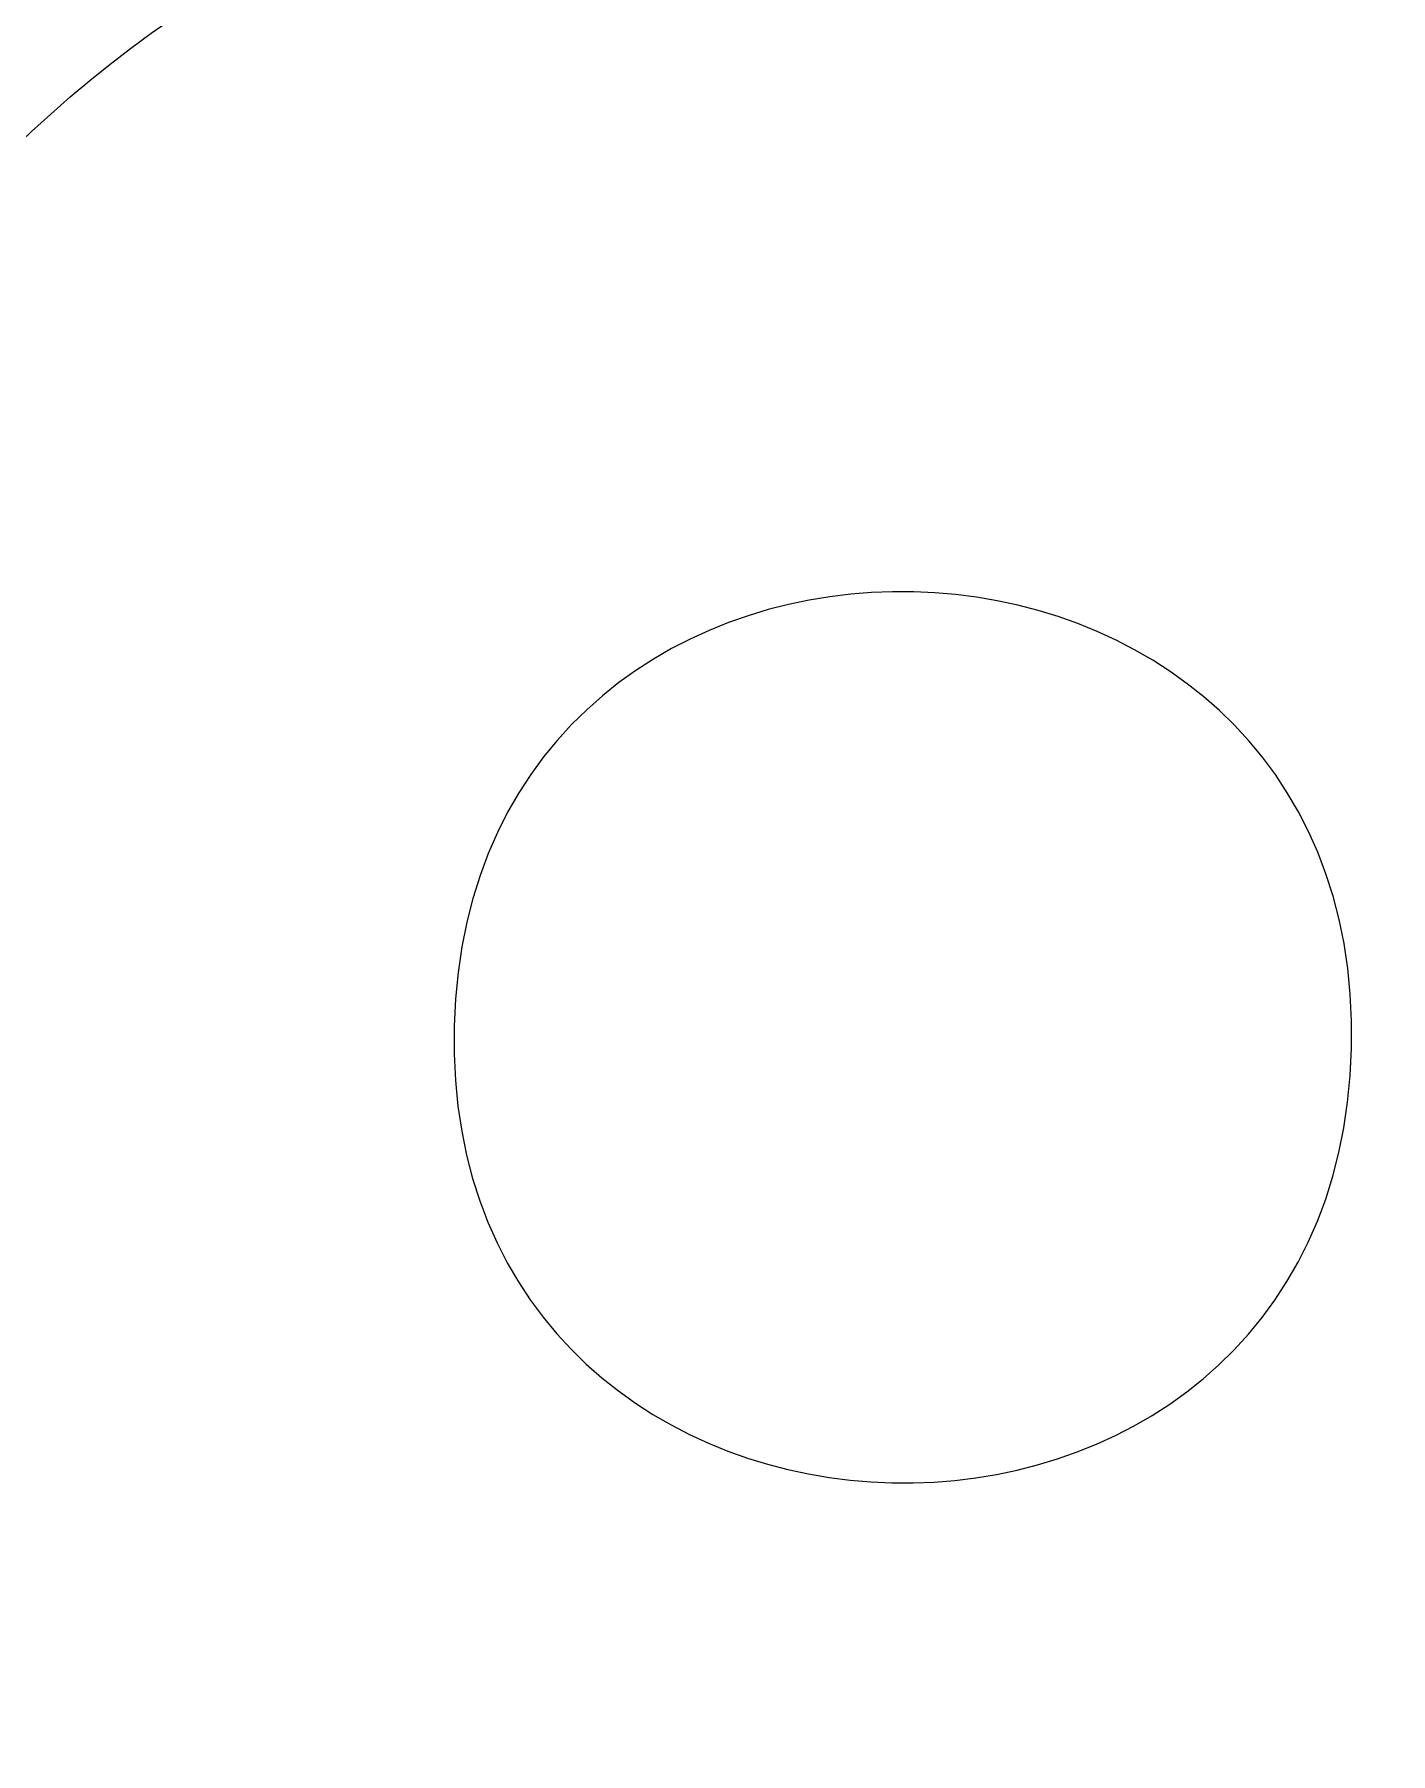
# Model space of a CAD drawing. Header units: inches. Extents: x 13.5 to 26, y -5.9 to 0.
# Drawn here: x 24.521 to 24.623, y -0.2678 to -0.1386 of the extents above; entities that cross this region are included whole.
import ezdxf

# ---------------------------------------------------------------- set-up
doc = ezdxf.new("R2010")
doc.units = ezdxf.units.IN
doc.header["$MEASUREMENT"] = 0
doc.layers.add('_U+0421_U+043B_U+043E_U+0439 1', color=7, linetype='Continuous')

msp = doc.modelspace()

# ---------------------------------------------------------------- linework, layer by layer
at = {"layer": '_U+0421_U+043B_U+043E_U+0439 1', "color": 1, "lineweight": 9, "true_color": 0xff0000}
msp.add_open_spline([(25.69852, -4.68248), (25.54463, -4.43808), (25.49032, -4.27513), (25.64874, -4.00811), (25.80714, -3.74108), (25.69852, -3.45141), (25.52653, -3.41973), (25.35455, -3.38805), (25.42696, -3.5374), (25.33643, -3.66413), (25.15088, -3.92211), (25.01653, -3.71393), (25.01653, -3.71393), (25.01653, -3.71393), (24.9993, -3.68273), (24.97071, -3.63847), (24.97071, -3.63847), (24.97071, -1.21762), (24.97071, -1.21762), (24.97257, -1.18913), (24.98643, -1.12279), (25.06938, -1.06098), (25.17352, -0.9834), (25.05678, -0.91962), (24.95277, -0.49173), (25.01423, -0.42554), (25.09461, -0.35224), (24.88184, -0.11112), (24.78018, -0.00945), (24.75655, -0.14658), (24.74473, -0.19622), (24.74461, -0.19668), (24.74446, -0.19734), (24.74432, -0.19794), (24.74432, -0.19794), (24.67411, -0.18055), (24.67411, -0.18055), (24.63755, -0.08465), (24.49488, -0.10911), (24.49238, -0.2117), (24.49042, -0.29201), (24.58305, -0.33641), (24.64459, -0.2877), (24.64459, -0.2877), (24.71784, -0.30583), (24.71784, -0.30583), (24.7072, -0.34895), (24.69417, -0.40177), (24.67996, -0.45933), (24.67996, -0.45933), (24.6091, -0.44179), (24.6091, -0.44179), (24.57253, -0.34588), (24.42986, -0.37034), (24.42736, -0.47294), (24.42541, -0.55323), (24.51805, -0.59765), (24.57957, -0.54894), (24.57957, -0.54894), (24.65332, -0.56719), (24.65332, -0.56719), (24.64073, -0.61813), (24.62785, -0.67023), (24.61538, -0.72068), (24.61538, -0.72068), (24.5441, -0.70302), (24.5441, -0.70302), (24.50752, -0.60712), (24.36485, -0.63158), (24.36235, -0.73418), (24.36041, -0.81427), (24.45291, -0.85898), (24.51457, -0.81018), (24.51457, -0.81018), (24.58871, -0.82854), (24.58871, -0.82854), (24.57405, -0.88787), (24.56091, -0.94099), (24.55077, -0.98201), (24.55077, -0.98201), (24.47909, -0.96426), (24.47909, -0.96426), (24.4425, -0.86836), (24.29984, -0.89281), (24.29734, -0.99541), (24.29539, -1.07551), (24.38788, -1.1202), (24.44956, -1.07141), (24.44956, -1.07141), (24.52195, -1.08933), (24.52195, -1.08933), (24.51485, -1.11631), (24.51175, -1.16047), (24.56038, -1.17612), (24.606, -1.19081), (24.60993, -1.21966), (24.61018, -1.22679), (24.61018, -1.22679), (24.61018, -3.34799), (24.61018, -3.34799), (24.59559, -3.35241), (24.58136, -3.36009), (24.56773, -3.37161), (24.36573, -3.54193), (24.21852, -3.35183), (24.21852, -3.15722), (24.21852, -2.96259), (24.13252, -2.82229), (23.956, -2.93091), (23.77949, -3.03954), (23.74328, -3.34279), (23.82928, -3.63697), (23.91527, -3.93116), (24.01485, -4.07147), (24.00127, -4.33851), (23.98768, -4.60554), (23.6075, -4.85447), (23.68445, -5.38854), (23.76139, -5.92261), (24.38598, -5.94523), (24.76616, -5.93619), (25.14635, -5.92713), (25.54916, -5.94523), (25.78903, -5.63747), (26.02892, -5.3297), (25.85241, -4.92688), (25.69852, -4.68248)], degree=3, knots=[0, 0, 0, 0, 1, 1, 1, 2, 2, 2, 3, 3, 3, 4, 4, 4, 5, 5, 5, 6, 6, 6, 7, 7, 7, 8, 8, 8, 9, 9, 9, 10, 10, 10, 11, 11, 11, 12, 12, 12, 13, 13, 13, 14, 14, 14, 15, 15, 15, 16, 16, 16, 17, 17, 17, 18, 18, 18, 19, 19, 19, 20, 20, 20, 21, 21, 21, 22, 22, 22, 23, 23, 23, 24, 24, 24, 25, 25, 25, 26, 26, 26, 27, 27, 27, 28, 28, 28, 29, 29, 29, 30, 30, 30, 31, 31, 31, 32, 32, 32, 33, 33, 33, 34, 34, 34, 35, 35, 35, 36, 36, 36, 37, 37, 37, 38, 38, 38, 39, 39, 39, 40, 40, 40, 41, 41, 41, 42, 42, 42, 42], dxfattribs=at)
at = {"layer": '_U+0421_U+043B_U+043E_U+0439 1', "lineweight": 0}
msp.add_open_spline([(24.5526, -0.21317), (24.55368, -0.16857), (24.62114, -0.17015), (24.62005, -0.21482), (24.61897, -0.25942), (24.5515, -0.25784), (24.5526, -0.21317)], degree=3, knots=[0, 0, 0, 0, 1, 1, 1, 2, 2, 2, 2], dxfattribs=at)

doc.saveas('drawing.dxf')
